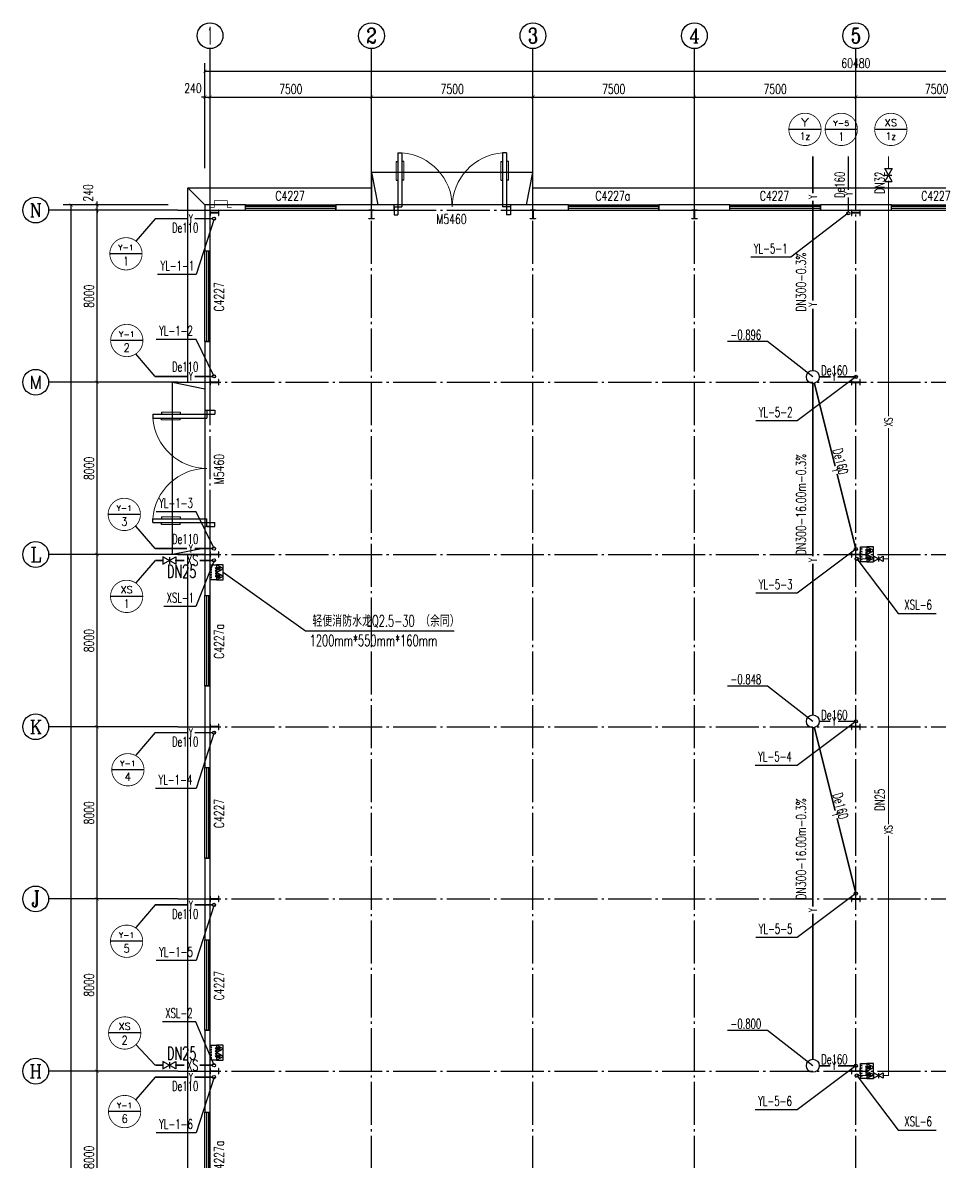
# Model space of a CAD drawing. Header units: millimetres. Extents: x 418304 to 847498, y 48187 to 111456.
# Drawn here: x 421278.1 to 421320.7, y 54521 to 54573.8 of the extents above; entities that cross this region are included whole.
import ezdxf
from ezdxf.enums import TextEntityAlignment as Align

# ---------------------------------------------------------------- set-up
doc = ezdxf.new("R2010")
doc.units = ezdxf.units.MM
doc.header["$LTSCALE"] = 1000
doc.linetypes.add('DOTE', pattern=[2.42, 2, -0.2, 0.02, -0.2])
for name, color, linetype in [('AXIS', 3, 'Continuous'), ('AXIS_TEXT', 7, 'Continuous'), ('COLUMN', 2, 'Continuous'), ('DIM_消防', 3, 'Continuous'), ('DIM_雨水', 3, 'Continuous'), ('DOTE', 8, 'DOTE'), ('EQUIP_消防', 7, 'Continuous'), ('PIPE-消防', 1, 'Continuous'), ('PIPE-雨水', 4, 'Continuous'), ('TEXT_消防', 7, 'Continuous'), ('TEXT_雨水', 7, 'Continuous'), ('TWT_LEAD', 3, 'Continuous'), ('TWT_TEXT', 7, 'Continuous'), ('VALVE_消防', 7, 'Continuous'), ('VPIPE-消防', 1, 'Continuous'), ('VPIPE-雨水', 4, 'Continuous'), ('WALL-PARAPET', 6, 'Continuous'), ('WELL_雨水', 4, 'Continuous'), ('WINDOW', 4, 'Continuous'), ('WINDOW_TEXT', 7, 'Continuous')]:
    doc.layers.add(name, color=color, linetype=linetype)
doc.styles.add('_TCH_AXIS', font='COMPLEX', dxfattribs={"bigfont": 'GBCBIG'})
doc.styles.add('_TCH_DIM', font='SIMPLEX', dxfattribs={"bigfont": 'GBCBIG'})
doc.styles.add('_TCH_DIM_T3', font='SIMPLEX', dxfattribs={"width": 0.705882, "bigfont": 'GBCBIG'})
doc.styles.add('_TCH_WINDOW', font='SIMPLEX', dxfattribs={"height": 3.5, "bigfont": 'GBCBIG'})
doc.styles.add('_TWT_CIRCLE', font='COMPLEX', dxfattribs={"width": 1.1, "height": 3, "bigfont": 'HZTXT'})
doc.styles.add('_TWT_PIPEDN', font='SIMPLEX', dxfattribs={"width": 0.8, "height": 3, "bigfont": 'HZTXT'})
doc.styles.add('_TWT_PIPETEXT', font='SIMPLEX', dxfattribs={"width": 0.8, "height": 3.5, "bigfont": 'HZTXT'})
doc.styles.add('_TWT_SERIAL', font='COMPLEX', dxfattribs={"width": 0.8, "height": 3, "bigfont": 'HZTXT'})
doc.styles.add('COMPLEX', font='COMPLEX')
doc.dimstyles.new('_TCH_ARCH&&150', dxfattribs={"dimtxt": 446.25, "dimasz": 150, "dimexe": 375, "dimexo": 450, "dimgap": 150, "dimtad": 1, "dimdec": 0, "dimzin": 0, "dimdsep": 46, "dimtxsty": '_TCH_DIM_T3', "dimblk": 'ARCHTICK', "dimcen": 0.09, "dimclrt": 7, "dimazin": 2, "dimtfac": 1, "dimtdec": 0, "dimtix": 1, "dimtmove": 2, "dimatfit": 3, "dimfxl": 0, "dimtolj": 1, "dimtzin": 0, "dimarcsym": 0})

# ---------------------------------------------------------------- blocks, each defined once
blk = doc.blocks.new('A$C797E1D2B')
at = {"layer": 'COLUMN'}
h = blk.add_hatch(color=256, dxfattribs=at)
h.paths.add_polyline_path([(125, 400), (250, 400), (250, 388), (130, 388), (130, 200), (125, 200)])
h.paths.add_polyline_path([(0, 400), (125, 400), (125, 200), (120, 200), (120, 388), (0, 388)])
h.paths.add_polyline_path([(0, 12), (120, 12), (120, 200), (125, 200), (125, 0), (0, 0)])
h.paths.add_polyline_path([(125, 200), (130, 200), (130, 12), (250, 12), (250, 0), (125, 0)])
blk.add_lwpolyline([(250, 0), (250, 12), (130, 12), (130, 388), (250, 388), (250, 400), (0, 400), (0, 388), (120, 388), (120, 12), (0, 12), (0, 0)], close=True, dxfattribs=at)
blk = doc.blocks.new('消防软管卷盘')
blk.add_lwpolyline([(4963954, 151899), (4963954, 150312), (4964641, 150312), (4964641, 151899)], close=True)
for points, const_width in [([(4964134, 151704), (4964482, 151704)], 1), ([(4964134, 151566), (4964482, 151566)], 1), ([(4964134, 151428), (4964482, 151428)], 1), ([(4964134, 151290), (4964482, 151290)], 1), ([(4964134, 151152), (4964482, 151152)], 1), ([(4964134, 151014), (4964482, 151014)], 0.1), ([(4964134, 150876), (4964482, 150876)], 1), ([(4964134, 150738), (4964482, 150738)], 1), ([(4964150, 150600), (4964499, 150600)], 1), ([(4964150, 150462), (4964499, 150462)], 1)]:
    blk.add_lwpolyline(points, dxfattribs=dict(const_width=const_width))
for centre, start, end in [((4964134, 151636), 90, 270), ((4964134, 151360), 90, 270), ((4964134, 151084), 90, 270), ((4964482, 151498), 270, 90), ((4964482, 151222), 270, 90), ((4964134, 150808), 90, 270), ((4964150, 150532), 90, 270), ((4964482, 150946), 270, 90), ((4964499, 150670), 270, 90)]:
    blk.add_arc(centre, 69, start, end)
blk = doc.blocks.new('$TwtSys$00000546')
h = blk.add_hatch()
h.set_pattern_fill('ANSI31', color=256, scale=200, style=0)
h.set_pattern_definition([(45, (-38543.802, -6670.83), (-17.67767, 17.67767), [])])
h.paths.add_polyline_path([(-65, 174), (65, 174), (65, 44), (-65, 44)])
for points in [[(0, 344), (-198, 0), (198, 0)], [(-65, 174), (65, 174), (65, 44), (-65, 44)]]:
    blk.add_lwpolyline(points, close=True)
blk = doc.blocks.new('92623')
blk.add_lwpolyline([(8910066, 83014), (8909273, 83014), (8909273, 82670), (8910066, 82670)], close=True)
at = {"xscale": -0.5, "yscale": 0.5, "zscale": 0.5, "rotation": 89.99999999998747}
blk.add_blockref('消防软管卷盘', (8985223, 2565334), dxfattribs=at)
at = {"layer": 'EQUIP_消防', "color": 8, "rotation": 180}
for p in [(8909471, 83014), (8909868, 83014)]:
    blk.add_blockref('$TwtSys$00000546', p, dxfattribs=at)
blk = doc.blocks.new('_AXISO')
blk.add_circle((0, 0), 0.5)
at = {"layer": 'AXIS_TEXT', "style": 'COMPLEX', "width": 1.041667}
blk.add_attdef('A', text='', height=0.56, dxfattribs=at).set_placement((-0.25, -0.28), (0.25, -0.28), align=Align.FIT)
blk = doc.blocks.new('_ArchTick')
at = {"color": 0, "linetype": 'ByBlock', "const_width": 0.15}
blk.add_lwpolyline([(-0.5, -0.5), (0.5, 0.5)], dxfattribs=at)
blk = doc.blocks.new('*D336')
at = {"layer": 'AXIS', "color": 0, "lineweight": -2}
for p, q in [((497963, 151345), (493088, 151345)), ((493463, 54865), (493463, 151345)), ((497963, 54865), (493088, 54865))]:
    blk.add_line(p, q, dxfattribs=at)
at = {"layer": 'Defpoints', "color": 0}
for p in [(493463, 151345), (498413, 151345), (498413, 54865)]:
    blk.add_point(p, dxfattribs=at)
at = {"layer": 'AXIS', "color": 0, "lineweight": -2, "xscale": 150, "yscale": 150, "zscale": 150}
for p, rotation in [((493463, 151345), 90), ((493463, 54865), 270)]:
    blk.add_blockref('_ArchTick', p, dxfattribs=dict(at, rotation=rotation))
at = {"layer": 'AXIS', "color": 7, "insert": (493090, 103105), "char_height": 446.2, "attachment_point": 5, "rotation": 90, "style": '_TCH_DIM_T3'}
blk.add_mtext('\\A1;96480', dxfattribs=at)
blk = doc.blocks.new('*D344')
at = {"layer": 'AXIS', "color": 0, "lineweight": -2}
for p, q in [((497963, 111105), (494288, 111105)), ((494663, 103105), (494663, 111105)), ((497963, 103105), (494288, 103105))]:
    blk.add_line(p, q, dxfattribs=at)
at = {"layer": 'Defpoints', "color": 0}
for p in [(494663, 111105), (498413, 111105), (498413, 103105)]:
    blk.add_point(p, dxfattribs=at)
at = {"layer": 'AXIS', "color": 0, "lineweight": -2, "xscale": 150, "yscale": 150, "zscale": 150}
for p, rotation in [((494663, 111105), 90), ((494663, 103105), 270)]:
    blk.add_blockref('_ArchTick', p, dxfattribs=dict(at, rotation=rotation))
at = {"layer": 'AXIS', "color": 7, "insert": (494290, 107105), "char_height": 446.2, "attachment_point": 5, "rotation": 90, "style": '_TCH_DIM_T3'}
blk.add_mtext('\\A1;8000', dxfattribs=at)
blk = doc.blocks.new('*D345')
at = {"layer": 'AXIS', "color": 0, "lineweight": -2}
for p, q in [((497963, 119105), (494288, 119105)), ((494663, 111105), (494663, 119105)), ((497963, 111105), (494288, 111105))]:
    blk.add_line(p, q, dxfattribs=at)
at = {"layer": 'Defpoints', "color": 0}
for p in [(494663, 119105), (498413, 119105), (498413, 111105)]:
    blk.add_point(p, dxfattribs=at)
at = {"layer": 'AXIS', "color": 0, "lineweight": -2, "xscale": 150, "yscale": 150, "zscale": 150}
for p, rotation in [((494663, 119105), 90), ((494663, 111105), 270)]:
    blk.add_blockref('_ArchTick', p, dxfattribs=dict(at, rotation=rotation))
at = {"layer": 'AXIS', "color": 7, "insert": (494290, 115105), "char_height": 446.2, "attachment_point": 5, "rotation": 90, "style": '_TCH_DIM_T3'}
blk.add_mtext('\\A1;8000', dxfattribs=at)
blk = doc.blocks.new('*D346')
at = {"layer": 'AXIS', "color": 0, "lineweight": -2}
for p, q in [((497963, 127105), (494288, 127105)), ((494663, 119105), (494663, 127105)), ((497963, 119105), (494288, 119105))]:
    blk.add_line(p, q, dxfattribs=at)
at = {"layer": 'Defpoints', "color": 0}
for p in [(494663, 127105), (498413, 127105), (498413, 119105)]:
    blk.add_point(p, dxfattribs=at)
at = {"layer": 'AXIS', "color": 0, "lineweight": -2, "xscale": 150, "yscale": 150, "zscale": 150}
for p, rotation in [((494663, 127105), 90), ((494663, 119105), 270)]:
    blk.add_blockref('_ArchTick', p, dxfattribs=dict(at, rotation=rotation))
at = {"layer": 'AXIS', "color": 7, "insert": (494290, 123105), "char_height": 446.2, "attachment_point": 5, "rotation": 90, "style": '_TCH_DIM_T3'}
blk.add_mtext('\\A1;8000', dxfattribs=at)
blk = doc.blocks.new('*D347')
at = {"layer": 'AXIS', "color": 0, "lineweight": -2}
for p, q in [((497963, 135105), (494288, 135105)), ((494663, 127105), (494663, 135105)), ((497963, 127105), (494288, 127105))]:
    blk.add_line(p, q, dxfattribs=at)
at = {"layer": 'Defpoints', "color": 0}
for p in [(494663, 135105), (498413, 135105), (498413, 127105)]:
    blk.add_point(p, dxfattribs=at)
at = {"layer": 'AXIS', "color": 0, "lineweight": -2, "xscale": 150, "yscale": 150, "zscale": 150}
for p, rotation in [((494663, 135105), 90), ((494663, 127105), 270)]:
    blk.add_blockref('_ArchTick', p, dxfattribs=dict(at, rotation=rotation))
at = {"layer": 'AXIS', "color": 7, "insert": (494290, 131105), "char_height": 446.2, "attachment_point": 5, "rotation": 90, "style": '_TCH_DIM_T3'}
blk.add_mtext('\\A1;8000', dxfattribs=at)
blk = doc.blocks.new('*D348')
at = {"layer": 'AXIS', "color": 0, "lineweight": -2}
for p, q in [((497963, 143105), (494288, 143105)), ((494663, 135105), (494663, 143105)), ((497963, 135105), (494288, 135105))]:
    blk.add_line(p, q, dxfattribs=at)
at = {"layer": 'Defpoints', "color": 0}
for p in [(494663, 143105), (498413, 143105), (498413, 135105)]:
    blk.add_point(p, dxfattribs=at)
at = {"layer": 'AXIS', "color": 0, "lineweight": -2, "xscale": 150, "yscale": 150, "zscale": 150}
for p, rotation in [((494663, 143105), 90), ((494663, 135105), 270)]:
    blk.add_blockref('_ArchTick', p, dxfattribs=dict(at, rotation=rotation))
at = {"layer": 'AXIS', "color": 7, "insert": (494290, 139105), "char_height": 446.2, "attachment_point": 5, "rotation": 90, "style": '_TCH_DIM_T3'}
blk.add_mtext('\\A1;8000', dxfattribs=at)
blk = doc.blocks.new('*D349')
at = {"layer": 'AXIS', "color": 0, "lineweight": -2}
for p, q in [((497963, 151105), (494288, 151105)), ((494663, 143105), (494663, 151105)), ((497963, 143105), (494288, 143105))]:
    blk.add_line(p, q, dxfattribs=at)
at = {"layer": 'Defpoints', "color": 0}
for p in [(494663, 151105), (498413, 151105), (498413, 143105)]:
    blk.add_point(p, dxfattribs=at)
at = {"layer": 'AXIS', "color": 0, "lineweight": -2, "xscale": 150, "yscale": 150, "zscale": 150}
for p, rotation in [((494663, 151105), 90), ((494663, 143105), 270)]:
    blk.add_blockref('_ArchTick', p, dxfattribs=dict(at, rotation=rotation))
at = {"layer": 'AXIS', "color": 7, "insert": (494290, 147105), "char_height": 446.2, "attachment_point": 5, "rotation": 90, "style": '_TCH_DIM_T3'}
blk.add_mtext('\\A1;8000', dxfattribs=at)
blk = doc.blocks.new('*D350')
at = {"layer": 'AXIS', "color": 0, "lineweight": -2}
for p, q in [((497963, 151345), (494288, 151345)), ((494663, 151345), (494663, 151495)), ((494663, 151105), (494663, 151345)), ((497963, 151105), (494288, 151105)), ((494663, 151105), (494663, 150955))]:
    blk.add_line(p, q, dxfattribs=at)
at = {"layer": 'Defpoints', "color": 0}
for p in [(494663, 151345), (498413, 151345), (498413, 151105)]:
    blk.add_point(p, dxfattribs=at)
at = {"layer": 'AXIS', "color": 0, "lineweight": -2, "xscale": 150, "yscale": 150, "zscale": 150}
for p, rotation in [((494663, 151345), 270), ((494663, 151105), 90)]:
    blk.add_blockref('_ArchTick', p, dxfattribs=dict(at, rotation=rotation))
at = {"layer": 'AXIS', "color": 7, "insert": (494250, 151900), "char_height": 446.2, "attachment_point": 5, "rotation": 90, "style": '_TCH_DIM_T3'}
blk.add_mtext('\\A1;240', dxfattribs=at)
blk = doc.blocks.new('$DorLib2D$00000011')
at = {"lineweight": 13}
for p, q in [((-0.4833, 0.3962), (-0.4833, 0.2346)), ((-0.4167, 0.3962), (-0.4167, 0.2346)), ((0.4167, 0.3962), (0.4167, 0.2346)), ((0.4833, 0.3962), (0.4833, 0.2346))]:
    blk.add_line(p, q, dxfattribs=at)
for p, q in [((-0.4833, 0.3962), (-0.4667, 0.3962)), ((-0.4667, 0.4709), (-0.4667, -0.0625)), ((-0.4667, 0.4709), (-0.4333, 0.4709)), ((-0.4333, 0.4709), (-0.4333, 0.0042)), ((-0.4167, 0.3962), (-0.4333, 0.3962)), ((0.4167, 0.3962), (0.4333, 0.3962)), ((0.4333, 0.4709), (0.4333, 0.0042)), ((0.4667, 0.4709), (0.4333, 0.4709)), ((0.4667, 0.4709), (0.4667, -0.0625)), ((0.4833, 0.3962), (0.4667, 0.3962)), ((-0.4833, 0.2346), (-0.4667, 0.2346)), ((-0.4167, 0.2346), (-0.4333, 0.2346)), ((0.4167, 0.2346), (0.4333, 0.2346)), ((0.4833, 0.2346), (0.4667, 0.2346)), ((-0.5, 0.0042), (-0.4333, 0.0042)), ((-0.5, 0.0042), (-0.5, -0.0625)), ((0.5, 0.0042), (0.4333, 0.0042)), ((0.5, 0.0042), (0.5, -0.0625)), ((-0.5, -0.0625), (-0.4667, -0.0625)), ((0.5, -0.0625), (0.4667, -0.0625))]:
    blk.add_line(p, q)
for centre, start, end in [((-0.4667, 0.0042), 0, 85.90396), ((0.4667, 0.0042), 94.09604, 180)]:
    blk.add_arc(centre, 0.4667, start, end, dxfattribs=at)
blk = doc.blocks.new('$TCHSYS$WIN2D')
for p, q in [((-0.5, 0.5), (0.5, 0.5)), ((-0.5, 0.5), (-0.5, -0.5)), ((0.5, 0.5), (0.5, -0.5)), ((0.5, 0.167), (-0.5, 0.167)), ((0.5, -0.167), (-0.5, -0.167)), ((-0.5, -0.5), (0.5, -0.5))]:
    blk.add_line(p, q)
blk = doc.blocks.new('*D377')
at = {"layer": 'AXIS', "color": 0, "lineweight": -2}
for p, q in [((499673, 153055), (499673, 157930)), ((560153, 153055), (560153, 157930)), ((499673, 157555), (560153, 157555))]:
    blk.add_line(p, q, dxfattribs=at)
at = {"layer": 'Defpoints', "color": 0}
for p in [(560153, 157555), (499673, 152605), (560153, 152605)]:
    blk.add_point(p, dxfattribs=at)
at = {"layer": 'AXIS', "color": 0, "lineweight": -2, "xscale": 150, "yscale": 150, "zscale": 150, "rotation": 180}
blk.add_blockref('_ArchTick', (499673, 157555), dxfattribs=at)
at = {"layer": 'AXIS', "color": 0, "lineweight": -2, "xscale": 150, "yscale": 150, "zscale": 150}
blk.add_blockref('_ArchTick', (560153, 157555), dxfattribs=at)
at = {"layer": 'AXIS', "color": 7, "insert": (529913, 157928), "char_height": 446.2, "attachment_point": 5, "style": '_TCH_DIM_T3'}
blk.add_mtext('\\A1;60480', dxfattribs=at)
blk = doc.blocks.new('*D378')
at = {"layer": 'AXIS', "color": 0, "lineweight": -2}
for p, q in [((499673, 153055), (499673, 156730)), ((499913, 153055), (499913, 156730)), ((499673, 156355), (499523, 156355)), ((499673, 156355), (499913, 156355)), ((499913, 156355), (500063, 156355))]:
    blk.add_line(p, q, dxfattribs=at)
at = {"layer": 'Defpoints', "color": 0}
for p in [(499913, 156355), (499673, 152605), (499913, 152605)]:
    blk.add_point(p, dxfattribs=at)
at = {"layer": 'AXIS', "color": 0, "lineweight": -2, "xscale": 150, "yscale": 150, "zscale": 150}
blk.add_blockref('_ArchTick', (499673, 156355), dxfattribs=at)
at = {"layer": 'AXIS', "color": 0, "lineweight": -2, "xscale": 150, "yscale": 150, "zscale": 150, "rotation": 180}
blk.add_blockref('_ArchTick', (499913, 156355), dxfattribs=at)
at = {"layer": 'AXIS', "color": 7, "insert": (499118, 156768), "char_height": 446.2, "attachment_point": 5, "style": '_TCH_DIM_T3'}
blk.add_mtext('\\A1;240', dxfattribs=at)
blk = doc.blocks.new('*D379')
at = {"layer": 'AXIS', "color": 0, "lineweight": -2}
for p, q in [((499913, 153055), (499913, 156730)), ((507413, 153055), (507413, 156730)), ((499913, 156355), (507413, 156355))]:
    blk.add_line(p, q, dxfattribs=at)
at = {"layer": 'Defpoints', "color": 0}
for p in [(507413, 156355), (499913, 152605), (507413, 152605)]:
    blk.add_point(p, dxfattribs=at)
at = {"layer": 'AXIS', "color": 0, "lineweight": -2, "xscale": 150, "yscale": 150, "zscale": 150, "rotation": 180}
blk.add_blockref('_ArchTick', (499913, 156355), dxfattribs=at)
at = {"layer": 'AXIS', "color": 0, "lineweight": -2, "xscale": 150, "yscale": 150, "zscale": 150}
blk.add_blockref('_ArchTick', (507413, 156355), dxfattribs=at)
at = {"layer": 'AXIS', "color": 7, "insert": (503663, 156728), "char_height": 446.2, "attachment_point": 5, "style": '_TCH_DIM_T3'}
blk.add_mtext('\\A1;7500', dxfattribs=at)
blk = doc.blocks.new('*D380')
at = {"layer": 'AXIS', "color": 0, "lineweight": -2}
for p, q in [((507413, 153055), (507413, 156730)), ((514913, 153055), (514913, 156730)), ((507413, 156355), (514913, 156355))]:
    blk.add_line(p, q, dxfattribs=at)
at = {"layer": 'Defpoints', "color": 0}
for p in [(514913, 156355), (507413, 152605), (514913, 152605)]:
    blk.add_point(p, dxfattribs=at)
at = {"layer": 'AXIS', "color": 0, "lineweight": -2, "xscale": 150, "yscale": 150, "zscale": 150, "rotation": 180}
blk.add_blockref('_ArchTick', (507413, 156355), dxfattribs=at)
at = {"layer": 'AXIS', "color": 0, "lineweight": -2, "xscale": 150, "yscale": 150, "zscale": 150}
blk.add_blockref('_ArchTick', (514913, 156355), dxfattribs=at)
at = {"layer": 'AXIS', "color": 7, "insert": (511163, 156728), "char_height": 446.2, "attachment_point": 5, "style": '_TCH_DIM_T3'}
blk.add_mtext('\\A1;7500', dxfattribs=at)
blk = doc.blocks.new('*D381')
at = {"layer": 'AXIS', "color": 0, "lineweight": -2}
for p, q in [((514913, 153055), (514913, 156730)), ((522413, 153055), (522413, 156730)), ((514913, 156355), (522413, 156355))]:
    blk.add_line(p, q, dxfattribs=at)
at = {"layer": 'Defpoints', "color": 0}
for p in [(522413, 156355), (514913, 152605), (522413, 152605)]:
    blk.add_point(p, dxfattribs=at)
at = {"layer": 'AXIS', "color": 0, "lineweight": -2, "xscale": 150, "yscale": 150, "zscale": 150, "rotation": 180}
blk.add_blockref('_ArchTick', (514913, 156355), dxfattribs=at)
at = {"layer": 'AXIS', "color": 0, "lineweight": -2, "xscale": 150, "yscale": 150, "zscale": 150}
blk.add_blockref('_ArchTick', (522413, 156355), dxfattribs=at)
at = {"layer": 'AXIS', "color": 7, "insert": (518663, 156728), "char_height": 446.2, "attachment_point": 5, "style": '_TCH_DIM_T3'}
blk.add_mtext('\\A1;7500', dxfattribs=at)
blk = doc.blocks.new('*D382')
at = {"layer": 'AXIS', "color": 0, "lineweight": -2}
for p, q in [((522413, 153055), (522413, 156730)), ((529913, 153055), (529913, 156730)), ((522413, 156355), (529913, 156355))]:
    blk.add_line(p, q, dxfattribs=at)
at = {"layer": 'Defpoints', "color": 0}
for p in [(529913, 156355), (522413, 152605), (529913, 152605)]:
    blk.add_point(p, dxfattribs=at)
at = {"layer": 'AXIS', "color": 0, "lineweight": -2, "xscale": 150, "yscale": 150, "zscale": 150, "rotation": 180}
blk.add_blockref('_ArchTick', (522413, 156355), dxfattribs=at)
at = {"layer": 'AXIS', "color": 0, "lineweight": -2, "xscale": 150, "yscale": 150, "zscale": 150}
blk.add_blockref('_ArchTick', (529913, 156355), dxfattribs=at)
at = {"layer": 'AXIS', "color": 7, "insert": (526163, 156728), "char_height": 446.2, "attachment_point": 5, "style": '_TCH_DIM_T3'}
blk.add_mtext('\\A1;7500', dxfattribs=at)
blk = doc.blocks.new('*D383')
at = {"layer": 'AXIS', "color": 0, "lineweight": -2}
for p, q in [((529913, 153055), (529913, 156730)), ((537413, 153055), (537413, 156730)), ((529913, 156355), (537413, 156355))]:
    blk.add_line(p, q, dxfattribs=at)
at = {"layer": 'Defpoints', "color": 0}
for p in [(537413, 156355), (529913, 152605), (537413, 152605)]:
    blk.add_point(p, dxfattribs=at)
at = {"layer": 'AXIS', "color": 0, "lineweight": -2, "xscale": 150, "yscale": 150, "zscale": 150, "rotation": 180}
blk.add_blockref('_ArchTick', (529913, 156355), dxfattribs=at)
at = {"layer": 'AXIS', "color": 0, "lineweight": -2, "xscale": 150, "yscale": 150, "zscale": 150}
blk.add_blockref('_ArchTick', (537413, 156355), dxfattribs=at)
at = {"layer": 'AXIS', "color": 7, "insert": (533663, 156728), "char_height": 446.2, "attachment_point": 5, "style": '_TCH_DIM_T3'}
blk.add_mtext('\\A1;7500', dxfattribs=at)
blk = doc.blocks.new('$VALVE$00000296')
for points in [[(-125, 72), (-125, -72), (125, 72), (125, -72), (-125, 72)], [(0, 60), (0, -64)]]:
    blk.add_lwpolyline(points)
for p in [(-125, 0), (125, 0)]:
    blk.add_point(p)
blk = doc.blocks.new('$TwtSys$00000187')
blk.add_circle((0, 0, 0), 0.5)
blk = doc.blocks.new('213255')
at = {"layer": 'PIPE-消防', "linetype": 'Continuous'}
for points in [[(531426.1, 110902.3), (531452.3, 110902.3), (531452.3, 110876.1)], [(531426.1, 110902.3), (531426.1, 110876.1), (531452.3, 110876.1)]]:
    blk.add_hatch(color=256, dxfattribs=at).paths.add_polyline_path(points)
at = {"color": 8, "ltscale": 0.5}
for p, q in [((507412.9, 152845.3), (507712.9, 151345.3)), ((514612.9, 151345.3), (514912.9, 152845.3)), ((499672.9, 151345.3), (498872.9, 152145.3)), ((498172.9, 143105.3), (499672.9, 142805.3)), ((499672.9, 135405.3), (498172.9, 135105.3))]:
    blk.add_line(p, q, dxfattribs=at)
at = {"color": 3}
for p, q in [((504349, 131548.8), (500519, 134272.3)), ((511249.4, 131548.8), (504349, 131548.8))]:
    blk.add_line(p, q, dxfattribs=at)
at = {"color": 8, "ltscale": 0.5}
for points in [[(514912.9, 151345.3), (514912.9, 152845.3), (507412.9, 152845.3), (507412.9, 151345.3)], [(498872.9, 143105.3), (498872.9, 152145.3), (507412.9, 152145.3)], [(514912.9, 152145.3), (544912.9, 152145.3)], [(499672.9, 135105.3), (498172.9, 135105.3), (498172.9, 143105.3), (499672.9, 143105.3)], [(498872.9, 103105.3), (498872.9, 135105.3)]]:
    blk.add_lwpolyline(points, dxfattribs=at)
at = {"color": 8, "const_width": 30}
blk.add_lwpolyline([(499912.9, 151225.3), (500112.9, 151225.3), (500112.9, 151545.3), (500712.9, 151545.3), (500712.9, 151225.3), (500912.9, 151225.3)], dxfattribs=at)
at = {"layer": 'AXIS'}
for p, q in [((499912.9, 152605.3), (499912.9, 158605.3)), ((507412.9, 152605.3), (507412.9, 158605.3)), ((514912.9, 152605.3), (514912.9, 158605.3)), ((522412.9, 152605.3), (522412.9, 158605.3)), ((529912.9, 152605.3), (529912.9, 158605.3)), ((498412.9, 151105.3), (492412.9, 151105.3)), ((498412.9, 143105.3), (492412.9, 143105.3)), ((498412.9, 135105.3), (492412.9, 135105.3)), ((498412.9, 127105.3), (492412.9, 127105.3)), ((498412.9, 119105.3), (492412.9, 119105.3)), ((498412.9, 111105.3), (492412.9, 111105.3))]:
    blk.add_line(p, q, dxfattribs=at)
at = {"layer": 'DIM_消防'}
for p, q in [((528299.4, 154852), (526799.4, 154852)), ((529985.9, 154852), (528485.9, 154852)), ((532287.7, 154852), (530787.7, 154852)), ((497355.7, 150705.1), (496464.3, 149656.7)), ((496756.1, 149073.2), (495256.1, 149073.2)), ((496794, 145046.4), (495294, 145046.4)), ((497355.7, 143380.1), (496464.3, 144428.5)), ((496678.2, 136967.1), (495178.2, 136967.1)), ((497355.7, 135380.1), (496464.3, 136428.5)), ((529953.8, 134902.3), (531878, 132367.5)), ((497355.7, 134830.5), (496464.3, 133782.1)), ((500096.1, 134830.5), (499258.2, 132695.8, 3000)), ((496788.5, 133159.7), (495288.5, 133159.7)), ((499258.2, 132695.8, 3000), (497761.5, 132695.8, 3000)), ((531878, 132367.5), (533650.4, 132367.5)), ((497355.7, 126830.1), (496464.3, 125781.7)), ((496845.4, 125106.8), (495345.4, 125106.8)), ((497355.7, 118830.1), (496464.3, 117781.7)), ((496786.6, 117140.5), (495286.6, 117140.5)), ((499258.2, 113398.2, 3000), (497696.8, 113398.2, 3000)), ((500096.1, 111380.5), (499258.2, 113398.2, 3000)), ((496697, 112878.4), (495197, 112878.4)), ((497355.7, 111380.5), (496464.3, 112345.2)), ((497355.7, 110830.1), (496464.3, 109781.7)), ((529953.8, 110902.3), (531878, 108367.5)), ((496694.2, 109228.6), (495194.2, 109228.6)), ((531878, 108367.5), (533650.4, 108367.5))]:
    blk.add_line(p, q, dxfattribs=at)
at = {"layer": 'DIM_消防', "const_width": 37.5}
for points in [[(528299.4, 154852, 1), (526799.4, 154852, 1)], [(529985.9, 154852, 1), (528485.9, 154852, 1)], [(532287.7, 154852, 1), (530787.7, 154852, 1)], [(496756.1, 149073.2, 1), (495256.1, 149073.2, 1)], [(496794, 145046.4, 1), (495294, 145046.4, 1)], [(496678.2, 136967.1, 1), (495178.2, 136967.1, 1)], [(496788.5, 133159.7, 1), (495288.5, 133159.7, 1)], [(496845.4, 125106.8, 1), (495345.4, 125106.8, 1)], [(496786.6, 117140.5, 1), (495286.6, 117140.5, 1)], [(496697, 112878.4, 1), (495197, 112878.4, 1)], [(496694.2, 109228.6, 1), (495194.2, 109228.6, 1)]]:
    blk.add_lwpolyline(points, format="xyb", close=True, dxfattribs=at)
at = {"layer": 'DIM_雨水'}
for p, q in [((529562.4, 150955.3), (526887.2, 148911.6)), ((500096.1, 150705.1), (499262.1, 148115.9)), ((526887.2, 148911.6), (525034.5, 148911.6)), ((499262.1, 148115.9), (497476.3, 148115.9)), ((499262.1, 145091.9), (497409.4, 145091.9)), ((500096.1, 143380.1), (499262.1, 145091.9)), ((529912.9, 143355.3, 3000), (527182.5, 141311.6)), ((527182.5, 141311.6), (525262.4, 141311.6)), ((499262.1, 137091.9), (497409.4, 137091.9)), ((500096.1, 135380.1), (499262.1, 137091.9)), ((529912.9, 135355.3, 3000), (527182.5, 133311.6)), ((527182.5, 133311.6), (525262.4, 133311.6)), ((529912.9, 127355.3, 3000), (527182.5, 125311.6)), ((500096.1, 126830.1), (499262.1, 124240.9)), ((527182.5, 125311.6), (525235.4, 125311.6)), ((499262.1, 124240.9), (497382.5, 124240.9)), ((529912.9, 119355.3, 3000), (527182.5, 117311.6)), ((500096.1, 118830.1), (499262.1, 116240.9)), ((527182.5, 117311.6), (525262.4, 117311.6)), ((499262.1, 116240.9), (497409.4, 116240.9)), ((529912.9, 111355.3, 6000), (527182.5, 109311.6, 3000)), ((500096.1, 110830.1), (499262.1, 108240.9)), ((527182.5, 109311.6, 3000), (525235.4, 109311.6, 3000)), ((499262.1, 108240.9), (497409.4, 108240.9))]:
    blk.add_line(p, q, dxfattribs=at)
at = {"layer": 'DOTE'}
for p, q in [((499912.9, 53605.3), (499912.9, 152605.3)), ((507412.9, 53605.3), (507412.9, 152605.3)), ((514912.9, 53605.3), (514912.9, 152605.3)), ((522412.9, 53605.3), (522412.9, 152605.3)), ((529912.9, 53605.3), (529912.9, 152605.3)), ((498412.9, 151105.3), (561412.9, 151105.3)), ((498412.9, 143105.3), (561412.9, 143105.3)), ((498412.9, 135105.3), (561412.9, 135105.3)), ((498412.9, 127105.3), (561412.9, 127105.3)), ((498412.9, 119105.3), (561412.9, 119105.3)), ((498412.9, 111105.3), (561412.9, 111105.3))]:
    blk.add_line(p, q, dxfattribs=at)
at = {"layer": 'PIPE-消防', "linetype": 'Continuous', "ltscale": 0.75, "const_width": 52.5}
for points in [[(531426.1, 153030.8), (531426.1, 153595.2)], [(531426.1, 141519.2), (531426.1, 152430.8)], [(531426.1, 134902.3), (531426.1, 140980.6)], [(530028.8, 134902.3), (530738.2, 134902.3)], [(531188.2, 134902.3), (531426.1, 134902.3)], [(531426.1, 122577.7), (531426.1, 134902.3)], [(531426.1, 110902.3), (531426.1, 122039.1)], [(530028.8, 110902.3), (530738.2, 110902.3)], [(531188.2, 110902.3), (531426.1, 110902.3)]]:
    blk.add_lwpolyline(points, dxfattribs=at)
at = {"layer": 'PIPE-消防', "linetype": 'Continuous', "const_width": 70}
for points in [[(497724.2, 134830.5), (497372.5, 134830.5)], [(498719, 134830.5), (498324.2, 134830.5)], [(499996.1, 134830.5), (499437.1, 134830.5)], [(497724.2, 111380.5), (497372.5, 111380.5)], [(498719, 111380.5), (498324.2, 111380.5)], [(499996.1, 111380.5), (499437.1, 111380.5)]]:
    blk.add_lwpolyline(points, dxfattribs=at)
at = {"layer": 'PIPE-雨水', "linetype": 'Continuous', "ltscale": 0.75, "const_width": 75}
for points in [[(527912.9, 151880.2), (527912.9, 153595.2)], [(529562.4, 152030), (529562.4, 153595.2)], [(527912.9, 146896.3), (527912.9, 151547.4)], [(529562.4, 151030.3), (529562.4, 151697.2)], [(498835.3, 150705.1), (497355.7, 150705.1)], [(499996.1, 150705.1), (499202.5, 150705.1)], [(527912.9, 143655.3), (527912.9, 146529.1)], [(498835.3, 143380.1), (497355.7, 143380.1)], [(499996.1, 143380.1), (499202.5, 143380.1)], [(527912.9, 135013.2), (527912.9, 143055.3)], [(527985.6, 143064.3), (528950, 139206.7)], [(529039.1, 138850.5), (529894.7, 135428.1)], [(498835.3, 135380.1), (497355.7, 135380.1)], [(499996.1, 135380.1), (499202.5, 135380.1)], [(527912.9, 127655.3), (527912.9, 134680.4)], [(527912.9, 118751.6), (527912.9, 127055.3)], [(527985.6, 127064.3), (528950, 123206.7)], [(528192, 126239), (527985.6, 127064.3)], [(498835.3, 126830.1), (497355.7, 126830.1)], [(499996.1, 126830.1), (499202.5, 126830.1)], [(529039.1, 122850.5), (529894.7, 119428.1)], [(498835.3, 118830.1), (497355.7, 118830.1)], [(499996.1, 118830.1), (499202.5, 118830.1)], [(527912.9, 111655.3), (527912.9, 118418.8)], [(498835.3, 110830.1), (497355.7, 110830.1)], [(499996.1, 110830.1), (499202.5, 110830.1)]]:
    blk.add_lwpolyline(points, dxfattribs=at)
at = {"layer": 'PIPE-雨水', "linetype": 'Continuous', "ltscale": 1.5, "const_width": 75}
for points in [[(528738.9, 143355.3), (528212.9, 143355.3)], [(529837.9, 143355.3), (529071.7, 143355.3)], [(528721.7, 127355.3), (528212.9, 127355.3)], [(529837.9, 127355.3), (529088.9, 127355.3)], [(528721.7, 111355.3), (528212.9, 111355.3)], [(529837.9, 111355.3), (529088.9, 111355.3)]]:
    blk.add_lwpolyline(points, dxfattribs=at)
at = {"layer": 'TWT_LEAD'}
for p, q in [((525811.4, 144993.9), (523950, 144993.9)), ((527912.9, 143355.3), (525811.4, 144993.9)), ((525811.4, 128993.9), (523950, 128993.9)), ((527912.9, 127355.3), (525811.4, 128993.9)), ((525811.4, 112993.9), (523950, 112993.9)), ((527912.9, 111355.3), (525811.4, 112993.9))]:
    blk.add_line(p, q, dxfattribs=at)
at = {"layer": 'VPIPE-消防', "linetype": 'Continuous'}
for centre in [(500096.1, 134830.5), (529953.8, 134902.3), (500096.1, 111380.5), (529953.8, 110902.3)]:
    blk.add_circle(centre, 75, dxfattribs=at)
at = {"layer": 'VPIPE-雨水', "linetype": 'Continuous'}
for centre in [(500096.1, 150705.1), (529562.4, 150955.3), (500096.1, 143380.1), (529912.9, 143355.3), (500096.1, 135380.1), (529912.9, 135355.3), (529912.9, 127355.3), (500096.1, 126830.1), (529912.9, 119355.3), (500096.1, 118830.1), (529912.9, 111355.3), (500096.1, 110830.1)]:
    blk.add_circle(centre, 75, dxfattribs=at)
at = {"layer": 'WALL-PARAPET'}
for p, q in [((499672.9, 151345.3), (499672.9, 149205.3)), ((501562.9, 151345.3), (499672.9, 151345.3)), ((501562.9, 151105.3), (501562.9, 151345.3)), ((508462.9, 151345.3), (505762.9, 151345.3)), ((505762.9, 151345.3), (505762.9, 151105.3)), ((508462.9, 151105.3), (508462.9, 151345.3)), ((516562.9, 151345.3), (513862.9, 151345.3)), ((513862.9, 151345.3), (513862.9, 151105.3)), ((516562.9, 151105.3), (516562.9, 151345.3)), ((524062.9, 151345.3), (520762.9, 151345.3)), ((520762.9, 151345.3), (520762.9, 151105.3)), ((524062.9, 151105.3), (524062.9, 151345.3)), ((531562.9, 151345.3), (528262.9, 151345.3)), ((528262.9, 151345.3), (528262.9, 151105.3)), ((531562.9, 151105.3), (531562.9, 151345.3)), ((499912.9, 149205.3), (499912.9, 151105.3)), ((499912.9, 151105.3), (501562.9, 151105.3)), ((505762.9, 151105.3), (508462.9, 151105.3)), ((513862.9, 151105.3), (516562.9, 151105.3)), ((520762.9, 151105.3), (524062.9, 151105.3)), ((528262.9, 151105.3), (531562.9, 151105.3)), ((499672.9, 149205.3), (499912.9, 149205.3)), ((499672.9, 145005.3), (499672.9, 141805.3)), ((499912.9, 145005.3), (499672.9, 145005.3)), ((499912.9, 141805.3), (499912.9, 145005.3)), ((499672.9, 141805.3), (499912.9, 141805.3)), ((499672.9, 136405.3), (499672.9, 133205.3)), ((499912.9, 136405.3), (499672.9, 136405.3)), ((499912.9, 133205.3), (499912.9, 136405.3)), ((499672.9, 133205.3), (499912.9, 133205.3)), ((499672.9, 129005.3), (499672.9, 125205.3)), ((499912.9, 129005.3), (499672.9, 129005.3)), ((499912.9, 125205.3), (499912.9, 129005.3)), ((499672.9, 125205.3), (499912.9, 125205.3)), ((499672.9, 121005.3), (499672.9, 117205.3)), ((499912.9, 121005.3), (499672.9, 121005.3)), ((499912.9, 117205.3), (499912.9, 121005.3)), ((499672.9, 117205.3), (499912.9, 117205.3)), ((499672.9, 113005.3), (499672.9, 109205.3)), ((499912.9, 113005.3), (499672.9, 113005.3)), ((499912.9, 109205.3), (499912.9, 113005.3)), ((499672.9, 109205.3), (499912.9, 109205.3))]:
    blk.add_line(p, q, dxfattribs=at)
at = {"layer": 'WINDOW'}
for p, q in [((513862.9, 151345.3), (508462.9, 151345.3)), ((499672.9, 141805.3), (499672.9, 136405.3))]:
    blk.add_line(p, q, dxfattribs=at)
at = {"rotation": 270}
for p in [(499912.9, 151105.3), (529712.9, 151105.3), (499912.9, 143230.3), (529712.9, 143230.3), (499912.9, 135230.3), (529712.9, 135230.3), (499912.9, 127230.3), (529712.9, 127230.3), (499912.9, 119230.3), (529712.9, 119230.3), (499912.9, 111230.3), (529712.9, 111230.3)]:
    blk.add_blockref('A$C797E1D2B', p, dxfattribs=at)
at = {"xscale": -1}
for p in [(507537.9, 150705.3), (515037.9, 150705.3), (522537.9, 150705.3)]:
    blk.add_blockref('A$C797E1D2B', p, dxfattribs=at)
at = {"xscale": 0.882, "yscale": 0.882, "zscale": 0.882, "rotation": 90}
for p in [(603646, -7723218), (573433.9, -7724056.4), (573433.9, -7746360), (603646, -7747218)]:
    blk.add_blockref('92623', p, dxfattribs=at)
at = {"layer": 'AXIS'}
ref = blk.add_blockref('_AXISO', (499912.9, 159205.3), dxfattribs=dict(at, xscale=1200, yscale=1200, zscale=1200))
ref.add_attrib('A', '1', dxfattribs={"layer": 'AXIS_TEXT', "height": 817.2, "style": '_TCH_AXIS', "width": 0.555556}).set_placement((499815.6, 158796.7), (500010.2, 158796.7), align=Align.FIT)
ref = blk.add_blockref('_AXISO', (507412.9, 159205.3), dxfattribs=dict(at, xscale=1200, yscale=1200, zscale=1200))
ref.add_attrib('A', '2', dxfattribs={"layer": 'AXIS_TEXT', "height": 698.9, "style": '_TCH_AXIS'}).set_placement((507179.9, 158855.8), (507645.9, 158855.8), align=Align.FIT)
ref = blk.add_blockref('_AXISO', (514912.9, 159205.3), dxfattribs=dict(at, xscale=1200, yscale=1200, zscale=1200))
ref.add_attrib('A', '3', dxfattribs={"layer": 'AXIS_TEXT', "height": 698.9, "style": '_TCH_AXIS'}).set_placement((514679.9, 158855.8), (515145.9, 158855.8), align=Align.FIT)
ref = blk.add_blockref('_AXISO', (522412.9, 159205.3), dxfattribs=dict(at, xscale=1200, yscale=1200, zscale=1200))
ref.add_attrib('A', '4', dxfattribs={"layer": 'AXIS_TEXT', "height": 668.2, "style": '_TCH_AXIS'}).set_placement((522158.4, 158871.2), (522667.4, 158871.2), align=Align.FIT)
ref = blk.add_blockref('_AXISO', (529912.9, 159205.3), dxfattribs=dict(at, xscale=1200, yscale=1200, zscale=1200))
ref.add_attrib('A', '5', dxfattribs={"layer": 'AXIS_TEXT', "height": 698.9, "style": '_TCH_AXIS'}).set_placement((529679.9, 158855.8), (530145.9, 158855.8), align=Align.FIT)
ref = blk.add_blockref('_AXISO', (491812.9, 151105.3), dxfattribs=dict(at, xscale=1200, yscale=1200, zscale=1200))
ref.add_attrib('A', 'N', dxfattribs={"layer": 'AXIS_TEXT', "height": 622.9, "style": '_TCH_AXIS'}).set_placement((491531.1, 150793.9), (492094.7, 150793.9), align=Align.FIT)
ref = blk.add_blockref('_AXISO', (491812.9, 143105.3), dxfattribs=dict(at, xscale=1200, yscale=1200, zscale=1200))
ref.add_attrib('A', 'M', dxfattribs={"layer": 'AXIS_TEXT', "height": 594, "style": '_TCH_AXIS'}).set_placement((491515.9, 142808.3), (492109.9, 142808.3), align=Align.FIT)
ref = blk.add_blockref('_AXISO', (491812.9, 135105.3), dxfattribs=dict(at, xscale=1200, yscale=1200, zscale=1200))
ref.add_attrib('A', 'L', dxfattribs={"layer": 'AXIS_TEXT', "height": 683.5, "style": '_TCH_AXIS'}).set_placement((491568.8, 134763.5), (492057, 134763.5), align=Align.FIT)
ref = blk.add_blockref('_AXISO', (491812.9, 127105.3), dxfattribs=dict(at, xscale=1200, yscale=1200, zscale=1200))
ref.add_attrib('A', 'K', dxfattribs={"layer": 'AXIS_TEXT', "height": 622.9, "style": '_TCH_AXIS'}).set_placement((491531.1, 126793.9), (492094.7, 126793.9), align=Align.FIT)
ref = blk.add_blockref('_AXISO', (491812.9, 119105.3), dxfattribs=dict(at, xscale=1200, yscale=1200, zscale=1200))
ref.add_attrib('A', 'J', dxfattribs={"layer": 'AXIS_TEXT', "height": 744.1, "style": '_TCH_AXIS'}).set_placement((491618, 118733.3), (492007.8, 118733.3), align=Align.FIT)
ref = blk.add_blockref('_AXISO', (491812.9, 111105.3), dxfattribs=dict(at, xscale=1200, yscale=1200, zscale=1200))
ref.add_attrib('A', 'H', dxfattribs={"layer": 'AXIS_TEXT', "height": 608.3, "style": '_TCH_AXIS'}).set_placement((491523.2, 110801.2), (492102.5, 110801.2), align=Align.FIT)
at = {"layer": 'VALVE_消防', "zscale": 2.4}
for p, xscale, yscale, rotation in [((531426.1, 152730.8), 2.4, 2.4, 90), ((498024.2, 134830.5), -2.4, -2.4, 180), ((498024.2, 111380.5), -2.4, -2.4, 180)]:
    blk.add_blockref('$VALVE$00000296', p, dxfattribs=dict(at, xscale=xscale, yscale=yscale, rotation=rotation))
at = {"layer": 'VALVE_消防', "xscale": 1.8, "yscale": 1.8, "zscale": 1.8}
for p in [(530963.2, 134902.3), (530963.2, 110902.3)]:
    blk.add_blockref('$VALVE$00000296', p, dxfattribs=at)
at = {"layer": 'WELL_雨水', "xscale": 600, "yscale": 600, "zscale": 600, "rotation": 270}
for p in [(527912.9, 143355.3), (527912.9, 127355.3), (527912.9, 111355.3)]:
    blk.add_blockref('$TwtSys$00000187', p, dxfattribs=at)
at = {"layer": 'WINDOW'}
ref = blk.add_blockref('$DorLib2D$00000011', (511162.9, 151225.3), dxfattribs=dict(at, xscale=-5400, yscale=-5400, zscale=-5400, rotation=180))
ref.add_attrib('A', 'M5460', (510427.9, 150462.3), dxfattribs={"layer": 'WINDOW_TEXT', "height": 446.25, "style": '_TCH_WINDOW', "width": 0.705882})
ref = blk.add_blockref('$TCHSYS$WIN2D', (503662.9, 151225.3), dxfattribs=dict(at, xscale=-4200, yscale=240, zscale=-4200, rotation=180))
ref.add_attrib('A', 'C4227', (502950.4, 151542), dxfattribs={"layer": 'WINDOW_TEXT', "height": 446.25, "style": '_TCH_WINDOW', "width": 0.705882})
ref = blk.add_blockref('$TCHSYS$WIN2D', (518662.9, 151225.3), dxfattribs=dict(at, xscale=-4200, yscale=240, zscale=-4200, rotation=180))
ref.add_attrib('A', 'C4227a', (517815.4, 151542), dxfattribs={"layer": 'WINDOW_TEXT', "height": 446.25, "style": '_TCH_WINDOW', "width": 0.705882})
ref = blk.add_blockref('$TCHSYS$WIN2D', (526162.9, 151225.3), dxfattribs=dict(at, xscale=-4200, yscale=240, zscale=-4200, rotation=180))
ref.add_attrib('A', 'C4227', (525450.4, 151542), dxfattribs={"layer": 'WINDOW_TEXT', "height": 446.25, "style": '_TCH_WINDOW', "width": 0.705882})
ref = blk.add_blockref('$TCHSYS$WIN2D', (533662.9, 151225.3), dxfattribs=dict(at, xscale=-4200, yscale=240, zscale=-4200, rotation=180))
ref.add_attrib('A', 'C4227', (532950.4, 151542), dxfattribs={"layer": 'WINDOW_TEXT', "height": 446.25, "style": '_TCH_WINDOW', "width": 0.705882})
ref = blk.add_blockref('$TCHSYS$WIN2D', (499792.9, 147105.3), dxfattribs=dict(at, xscale=-4200, yscale=-240, zscale=-4200, rotation=270))
ref.add_attrib('A', 'C4227', (500555.9, 146392.8), dxfattribs={"layer": 'WINDOW_TEXT', "height": 446.25, "rotation": 90, "style": '_TCH_WINDOW', "width": 0.705882})
ref = blk.add_blockref('$DorLib2D$00000011', (499792.9, 139105.3), dxfattribs=dict(at, xscale=5400, yscale=-5400, zscale=5400, rotation=270))
ref.add_attrib('A', 'M5460', (500555.9, 138370.3), dxfattribs={"layer": 'WINDOW_TEXT', "height": 446.25, "rotation": 90, "style": '_TCH_WINDOW', "width": 0.705882})
ref = blk.add_blockref('$TCHSYS$WIN2D', (499792.9, 131105.3), dxfattribs=dict(at, xscale=-4200, yscale=-240, zscale=-4200, rotation=270))
ref.add_attrib('A', 'C4227a', (500555.9, 130257.8), dxfattribs={"layer": 'WINDOW_TEXT', "height": 446.25, "rotation": 90, "style": '_TCH_WINDOW', "width": 0.705882})
ref = blk.add_blockref('$TCHSYS$WIN2D', (499792.9, 123105.3), dxfattribs=dict(at, xscale=-4200, yscale=-240, zscale=-4200, rotation=270))
ref.add_attrib('A', 'C4227', (500555.9, 122392.8), dxfattribs={"layer": 'WINDOW_TEXT', "height": 446.25, "rotation": 90, "style": '_TCH_WINDOW', "width": 0.705882})
ref = blk.add_blockref('$TCHSYS$WIN2D', (499792.9, 115105.3), dxfattribs=dict(at, xscale=-4200, yscale=-240, zscale=-4200, rotation=270))
ref.add_attrib('A', 'C4227', (500555.9, 114392.8), dxfattribs={"layer": 'WINDOW_TEXT', "height": 446.25, "rotation": 90, "style": '_TCH_WINDOW', "width": 0.705882})
ref = blk.add_blockref('$TCHSYS$WIN2D', (499792.9, 107105.3), dxfattribs=dict(at, xscale=-4200, yscale=-240, zscale=-4200, rotation=270))
ref.add_attrib('A', 'C4227a', (500555.9, 106257.8), dxfattribs={"layer": 'WINDOW_TEXT', "height": 446.25, "rotation": 90, "style": '_TCH_WINDOW', "width": 0.705882})
at = {"layer": 'DIM_消防', "color": 7, "style": '_TWT_CIRCLE'}
for s, height, p, p2 in [('Y', 372.7, (527364, 154993.6), (527734.9, 154993.6)), ('Y-5', 232, (528865.3, 155020.1), (529606.6, 155020.1)), ('XS', 317.96, (531254.6, 155002.7), (531820.9, 155002.7)), ('1z', 344.12, (527306.1, 154361.8), (527792.8, 154361.8)), ('1', 400, (529141.6, 154314.4), (529330.2, 154314.4)), ('1z', 344.12, (531294.4, 154361.8), (531781.1, 154361.8)), ('Y-1', 245.45, (495646.1, 149238.2), (496366.1, 149238.2)), ('1', 400, (495911.8, 148535.6), (496100.4, 148535.6)), ('Y-1', 245.45, (495684, 145211.4), (496404, 145211.4)), ('2', 388.1, (495901.7, 144519), (496186.3, 144519)), ('Y-1', 245.45, (495568.2, 137132.1), (496288.2, 137132.1)), ('3', 388.1, (495785.9, 136439.7), (496070.5, 136439.7)), ('XS', 317.96, (495755.3, 133310.3), (496321.6, 133310.3)), ('1', 400, (495944.2, 132622), (496132.7, 132622)), ('Y-1', 245.45, (495735.4, 125271.8), (496455.4, 125271.8)), ('4', 382.3, (495935.2, 124584.3), (496255.6, 124584.3)), ('Y-1', 245.45, (495676.6, 117305.5), (496396.6, 117305.5)), ('5', 388.1, (495894.2, 116613.1), (496178.9, 116613.1)), ('XS', 317.96, (495663.9, 113029), (496230.2, 113029)), ('2', 388.1, (495804.7, 112351), (496089.3, 112351)), ('Y-1', 245.45, (495584.2, 109393.6), (496304.2, 109393.6)), ('6', 388.1, (495801.9, 108701.2), (496086.5, 108701.2))]:
    blk.add_text(s, height=height, dxfattribs=at).set_placement(p, p2, align=Align.FIT)
at = {"layer": 'TEXT_消防', "linetype": 'Continuous', "style": '_TWT_PIPEDN', "width": 0.64}
for s, p in [('DN32', (531251.1, 151862.5)), ('DN25', (531251.1, 123195.9))]:
    blk.add_text(s, height=450, rotation=90, dxfattribs=at).set_placement(p)
at = {"layer": 'TEXT_消防', "style": '_TWT_PIPETEXT', "width": 0.64}
for p in [(531613.6, 141055.6), (531613.6, 122114.1)]:
    blk.add_text('XS', height=375, rotation=90, dxfattribs=at).set_placement(p)
for p in [(498819, 134580.5), (498819, 111130.5)]:
    blk.add_text('XS', height=500, dxfattribs=at).set_placement(p)
at = {"layer": 'TEXT_消防', "linetype": 'Continuous', "style": '_TWT_PIPEDN', "width": 0.64}
for p in [(497909.5, 134018.1), (497909.5, 111634.2)]:
    blk.add_text('DN25', height=600, dxfattribs=at).set_placement(p)
at = {"layer": 'TEXT_雨水', "linetype": 'Continuous', "style": '_TWT_PIPEDN', "width": 0.64}
for rotation, p in [(90, (529387.4, 151664.9)), (284.03624, (528837.6, 139965.6)), (284.03624, (528837.6, 123965.6))]:
    blk.add_text('De160', height=450, rotation=rotation, dxfattribs=at).set_placement(p)
at = {"layer": 'TEXT_雨水', "style": '_TWT_PIPETEXT', "width": 0.64}
for rotation, p in [(90, (528100.4, 151622.4)), (90, (529749.9, 151772.2)), (90, (528100.4, 146621.3)), (284.03624, (528790.5, 139071.8)), (90, (528100.4, 134755.4)), (284.03624, (528790.5, 123071.8)), (90, (528100.4, 118493.8))]:
    blk.add_text('Y', height=375, rotation=rotation, dxfattribs=at).set_placement(p)
for p in [(498927.5, 150517.6), (498927.5, 143192.6), (528813.9, 143167.8), (498927.5, 135192.6), (528813.9, 127167.8), (498927.5, 126642.6), (498927.5, 118642.6), (528813.9, 111167.8), (498927.5, 110642.6)]:
    blk.add_text('Y', height=375, dxfattribs=at).set_placement(p)
at = {"layer": 'TEXT_雨水', "linetype": 'Continuous', "style": '_TWT_PIPEDN', "width": 0.64}
for s, p in [('De110', (498143.1, 150059.2)), ('De110', (498143.1, 143601.2)), ('De160', (528302.6, 143430.3)), ('De110', (498143.1, 135601.2)), ('De160', (528302.6, 127430.3)), ('De110', (498143.1, 126184.2)), ('De110', (498143.1, 118184.2)), ('De160', (528302.6, 111430.3)), ('De110', (498143.1, 110184.2))]:
    blk.add_text(s, height=450, dxfattribs=at).set_placement(p)
at = {"layer": 'TWT_TEXT'}
for s, height, style, width, p in [('YL-5-1', 450, '_TWT_SERIAL', 0.64, (525169.5, 149091.6)), ('YL-1-1', 450, '_TWT_SERIAL', 0.64, (497611.3, 148295.9)), ('YL-1-2', 450, '_TWT_SERIAL', 0.64, (497544.4, 145271.9)), ('-0.896', 450, '_TWT_SERIAL', 0.64, (524085, 145083.9)), ('YL-5-2', 450, '_TWT_SERIAL', 0.64, (525397.4, 141491.6)), ('YL-1-3', 450, '_TWT_SERIAL', 0.64, (497544.4, 137271.9)), ('YL-5-3', 450, '_TWT_SERIAL', 0.64, (525397.4, 133491.6)), ('XSL-1', 450, '_TWT_SERIAL', 0.64, (497896.5, 132875.8, 3000)), ('XSL-6', 450, '_TWT_SERIAL', 0.64, (532171.4, 132547.5)), ('轻便消防水龙', 525, '_TWT_PIPEDN', 0.8, (504665.9, 131757.1)), ('LQ2.5-30', 525, '_TWT_PIPEDN', 0.64, (507185.9, 131757.1)), ('（余同）', 525, '_TWT_PIPEDN', 0.8, (509665.9, 131757.1)), ('1200mm*550mm*160mm', 525, '_TWT_PIPEDN', 0.64, (504536.8, 130845.5)), ('-0.848', 450, '_TWT_SERIAL', 0.64, (524085, 129083.9)), ('YL-5-4', 450, '_TWT_SERIAL', 0.64, (525370.4, 125491.6)), ('YL-1-4', 450, '_TWT_SERIAL', 0.64, (497517.5, 124420.9)), ('YL-5-5', 450, '_TWT_SERIAL', 0.64, (525397.4, 117491.6)), ('YL-1-5', 450, '_TWT_SERIAL', 0.64, (497544.4, 116420.9)), ('XSL-2', 450, '_TWT_SERIAL', 0.64, (497831.8, 113578.2, 3000)), ('-0.800', 450, '_TWT_SERIAL', 0.64, (524085, 113083.9)), ('YL-5-6', 450, '_TWT_SERIAL', 0.64, (525370.4, 109491.6, 3000)), ('XSL-6', 450, '_TWT_SERIAL', 0.64, (532171.4, 108547.5)), ('YL-1-6', 450, '_TWT_SERIAL', 0.64, (497544.4, 108420.9))]:
    blk.add_text(s, height=height, dxfattribs=dict(at, style=style, width=width)).set_placement(p)
at = {"layer": 'TWT_TEXT', "style": '_TCH_DIM', "width": 0.705882}
for s, p in [('DN300-0.3%', (527591, 146382.9)), ('DN300-16.00m-0.3%', (527591, 135069.1)), ('DN300-16.00m-0.3%', (527591, 119069.1))]:
    blk.add_text(s, height=446.25, rotation=90, dxfattribs=at).set_placement(p)
at = {"layer": 'AXIS'}
for p1, p2, distance, text, picture, middle in [((499672.9, 152605.3), (560152.9, 152605.3), 4950, '60480', '*D377', (529912.9, 157928.4)), ((499912.9, 152605.3), (507412.9, 152605.3), 3750, '7500', '*D379', (503662.9, 156728.4)), ((507412.9, 152605.3), (514912.9, 152605.3), 3750, '7500', '*D380', (511162.9, 156728.4)), ((514912.9, 152605.3), (522412.9, 152605.3), 3750, '7500', '*D381', (518662.9, 156728.4)), ((522412.9, 152605.3), (529912.9, 152605.3), 3750, '7500', '*D382', (526162.9, 156728.4)), ((529912.9, 152605.3), (537412.9, 152605.3), 3750, '7500', '*D383', (533662.9, 156728.4)), ((498412.9, 54865.3), (498412.9, 151345.3), 4950, '96480', '*D336', (493089.8, 103105.3)), ((498412.9, 143105.3), (498412.9, 151105.3), 3750, '8000', '*D349', (494289.8, 147105.3)), ((498412.9, 135105.3), (498412.9, 143105.3), 3750, '8000', '*D348', (494289.8, 139105.3)), ((498412.9, 127105.3), (498412.9, 135105.3), 3750, '8000', '*D347', (494289.8, 131105.3)), ((498412.9, 119105.3), (498412.9, 127105.3), 3750, '8000', '*D346', (494289.8, 123105.3)), ((498412.9, 111105.3), (498412.9, 119105.3), 3750, '8000', '*D345', (494289.8, 115105.3)), ((498412.9, 103105.3), (498412.9, 111105.3), 3750, '8000', '*D344', (494289.8, 107105.3))]:
    dim = blk.add_aligned_dim(p1=p1, p2=p2, distance=distance, text=text, dimstyle='_TCH_ARCH&&150', dxfattribs=at)
    dim.commit()
    dim.dimension.update_dxf_attribs({"geometry": picture, "text_midpoint": middle})
for base, p1, p2, angle, picture, middle in [((499912.9, 156355.3), (499672.9, 152605.3), (499912.9, 152605.3), 0, '*D378', (499117.9, 156767.8)), ((494662.9, 151345.3), (498412.9, 151105.3), (498412.9, 151345.3), 90, '*D350', (494250.4, 151900.3))]:
    dim = blk.add_linear_dim(base=base, p1=p1, p2=p2, angle=angle, text='240', dimstyle='_TCH_ARCH&&150', dxfattribs=at)
    dim.commit()
    dim.dimension.update_dxf_attribs({"geometry": picture, "text_midpoint": middle, "dimtype": 161})

msp = doc.modelspace()

# ---------------------------------------------------------------- block references
at = {"xscale": 0.001, "yscale": 0.001, "zscale": 0.001}
msp.add_blockref('213255', (420786.893, 54414.031), dxfattribs=at)

doc.saveas('drawing.dxf')
